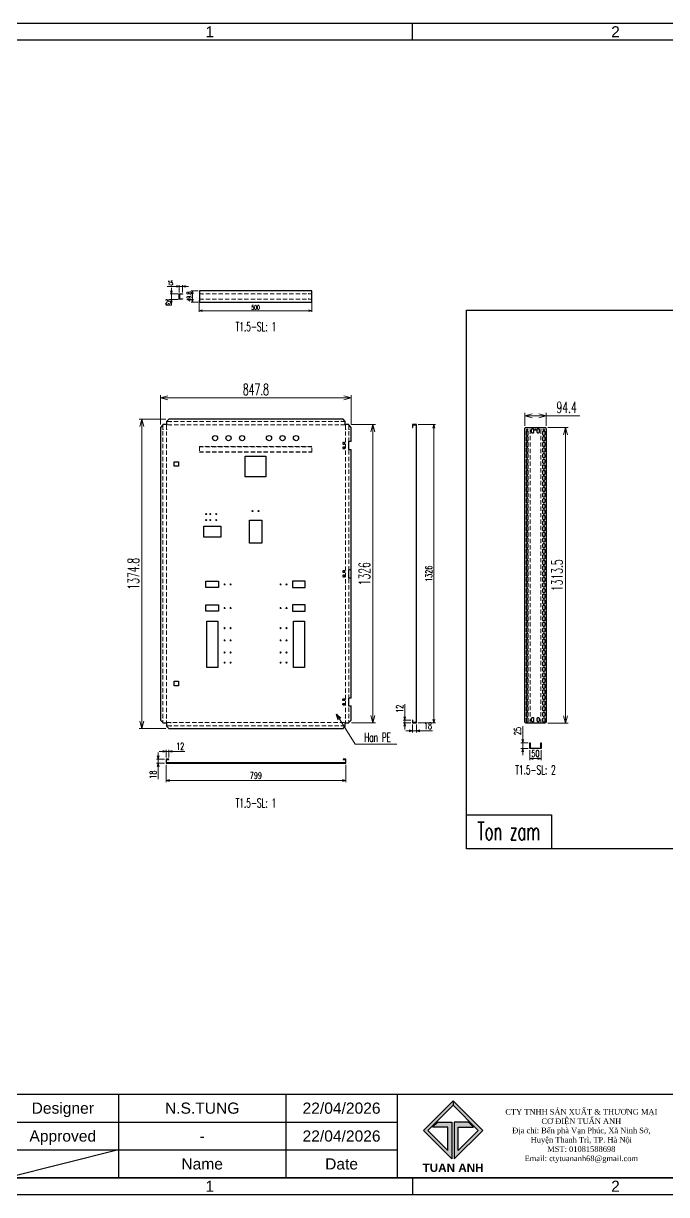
# Model space of a CAD drawing. Header units: millimetres. Extents: x -28296 to 1159, y -35880 to -26991.
# Drawn here: x -6057 to -3197, y -35880 to -30673 of the extents above; entities that cross this region are included whole.
import ezdxf
from ezdxf.enums import TextEntityAlignment as Align

# ---------------------------------------------------------------- set-up
doc = ezdxf.new("R2010")
doc.units = ezdxf.units.MM
doc.header["$LTSCALE"] = 3
doc.linetypes.add('HIDDEN', pattern=[9.525, 6.35, -3.175])
doc.layers.add('@.DM. KÍCH THƯỚC', color=8, linetype='Continuous', lineweight=5, transparency=0.2)
for name, color, linetype in [('@.DM. NÉT CHÍNH', 7, 'Continuous'), ('@.TEXT', 7, 'Continuous'), ('@.VISIBLE', 7, 'Continuous'), ('dim', 7, 'Continuous')]:
    doc.layers.add(name, color=color, linetype=linetype)
doc.layers.add('@.DM. NÉT ĐỨT', color=8, linetype='HIDDEN', lineweight=9)
doc.styles.add('Ann_w01', font='romans.shx', dxfattribs={"width": 0.6, "bigfont": 'chineset.shx'})
doc.styles.add('Arial', font='arial.ttf')
doc.dimstyles.new('Dim 01_SC10', dxfattribs={"dimscale": 10, "dimtxt": 2, "dimasz": 1.3, "dimexe": 0.5, "dimexo": 0.5, "dimgap": 0.5, "dimtad": 1, "dimtoh": 1, "dimdec": 1, "dimzin": 12, "dimdsep": 46, "dimtxsty": 'Ann_w01', "dimblk": 'OPEN30', "dimcen": 1.5, "dimclrd": 6, "dimclre": 6, "dimclrt": 3, "dimadec": 1, "dimazin": 3, "dimtm": 1e-09, "dimtfac": 1, "dimtdec": 1, "dimtmove": 0, "dimatfit": 3, "dimldrblk": 'OPEN30', "dimfxl": 1, "dimtolj": 1, "dimlwd": 20, "dimlwe": 20, "dimarcsym": 0})
doc.dimstyles.new('Dim 01_SC15', dxfattribs={"dimscale": 15, "dimtxt": 2, "dimasz": 1, "dimexe": 0.5, "dimexo": 0.5, "dimgap": 0.5, "dimtad": 1, "dimdec": 1, "dimzin": 12, "dimdsep": 46, "dimtxsty": 'Ann_w01', "dimblk": 'OPEN30', "dimcen": 1.5, "dimclrd": 6, "dimclre": 6, "dimclrt": 3, "dimazin": 3, "dimtm": 1e-09, "dimtfac": 1, "dimtdec": 1, "dimtmove": 0, "dimatfit": 3, "dimldrblk": 'OPEN30', "dimfxl": 1, "dimtolj": 1, "dimlwd": 20, "dimlwe": 20, "dimarcsym": 0})
doc.dimstyles.new('Dim 01_SC20', dxfattribs={"dimscale": 20, "dimtxt": 2, "dimasz": 1.3, "dimexe": 0.5, "dimexo": 0.5, "dimgap": 0.5, "dimtad": 1, "dimdec": 1, "dimzin": 12, "dimdsep": 46, "dimtxsty": 'Ann_w01', "dimblk": 'OPEN30', "dimcen": 1.5, "dimclrd": 6, "dimclre": 6, "dimclrt": 3, "dimadec": 1, "dimazin": 3, "dimtm": 1e-09, "dimtfac": 1, "dimtdec": 1, "dimtix": 1, "dimtmove": 0, "dimatfit": 3, "dimldrblk": 'OPEN30', "dimfxl": 1, "dimtolj": 1, "dimlwd": 20, "dimlwe": 20, "dimarcsym": 0})
doc.dimstyles.new('Dim 01_SC25', dxfattribs={"dimscale": 25, "dimtxt": 2, "dimasz": 1.3, "dimexe": 0.5, "dimexo": 0.5, "dimgap": 0.5, "dimtad": 1, "dimdec": 1, "dimzin": 12, "dimdsep": 46, "dimtxsty": 'Ann_w01', "dimblk": 'OPEN30', "dimcen": 1.5, "dimclrd": 6, "dimclre": 6, "dimclrt": 3, "dimadec": 1, "dimazin": 3, "dimtm": 1e-09, "dimtfac": 1, "dimtdec": 1, "dimtmove": 0, "dimatfit": 3, "dimldrblk": 'OPEN30', "dimfxl": 1, "dimtolj": 1, "dimlwd": 20, "dimlwe": 20, "dimarcsym": 0})

# ---------------------------------------------------------------- blocks, each defined once
blk = doc.blocks.new('_Open30')
at = {"color": 0, "linetype": 'ByBlock', "lineweight": -2}
for p, q in [((-1, 0.27), (0, 0)), ((0, 0), (-1, -0.27)), ((0, 0), (-1, 0))]:
    blk.add_line(p, q, dxfattribs=at)
blk = doc.blocks.new('*D804')
at = {"layer": '@.DM. KÍCH THƯỚC', "color": 6, "lineweight": 20, "transparency": 16777216}
for p, q in [((-5423, -33969.8), (-5423, -34046.8)), ((-4624, -33969.8), (-4624, -34046.8)), ((-5408, -34039.3), (-4639, -34039.3))]:
    blk.add_line(p, q, dxfattribs=at)
at = {"layer": 'Defpoints', "color": 0, "transparency": 16777216}
for p in [(-5423, -33962.3), (-4624, -33962.3), (-4624, -34039.3)]:
    blk.add_point(p, dxfattribs=at)
at = {"layer": '@.DM. KÍCH THƯỚC', "color": 6, "lineweight": 20, "transparency": 16777216, "xscale": 15, "yscale": 15, "zscale": 15, "rotation": 180}
blk.add_blockref('_Open30', (-5423, -34039.3), dxfattribs=at)
at = {"layer": '@.DM. KÍCH THƯỚC', "color": 6, "lineweight": 20, "transparency": 16777216, "xscale": 15, "yscale": 15, "zscale": 15}
blk.add_blockref('_Open30', (-4624, -34039.3), dxfattribs=at)
at = {"layer": '@.DM. KÍCH THƯỚC', "color": 3, "transparency": 16777216, "insert": (-5023.5, -34016.8), "char_height": 30, "attachment_point": 5, "style": 'Ann_w01'}
blk.add_mtext('\\A1;799', dxfattribs=at)
blk = doc.blocks.new('*D805')
at = {"layer": 'Defpoints', "color": 0, "transparency": 16777216}
for p in [(-4610.2, -32457.2), (-4610.2, -33783.2), (-4503.5, -33783.2)]:
    blk.add_point(p, dxfattribs=at)
at = {"layer": 'dim', "color": 6, "lineweight": 20, "transparency": 16777216}
for p, q in [((-4597.7, -32457.2), (-4491, -32457.2)), ((-4503.5, -32489.7), (-4503.5, -33750.7)), ((-4597.7, -33783.2), (-4491, -33783.2))]:
    blk.add_line(p, q, dxfattribs=at)
at = {"layer": 'dim', "color": 6, "lineweight": 20, "transparency": 16777216, "xscale": 32.5, "yscale": 32.5, "zscale": 32.5}
for p, rotation in [((-4503.5, -32457.2), 90), ((-4503.5, -33783.2), 270)]:
    blk.add_blockref('_Open30', p, dxfattribs=dict(at, rotation=rotation))
at = {"layer": 'dim', "color": 3, "transparency": 16777216, "insert": (-4541, -33120.2), "char_height": 50, "attachment_point": 5, "rotation": 90, "style": 'Ann_w01'}
blk.add_mtext('\\A1;1326', dxfattribs=at)
blk = doc.blocks.new('*D806')
at = {"layer": '@.DM. KÍCH THƯỚC', "color": 6, "lineweight": 20, "transparency": 16777216}
for p, q in [((-5430.5, -33944.3), (-5465.7, -33944.3)), ((-5458.2, -33929.3), (-5458.2, -33914.3)), ((-5458.2, -33944.3), (-5458.2, -33962.3)), ((-5430.5, -33962.3), (-5465.7, -33962.3)), ((-5458.2, -33977.3), (-5458.2, -34033.9))]:
    blk.add_line(p, q, dxfattribs=at)
at = {"layer": 'Defpoints', "color": 0, "transparency": 16777216}
for p in [(-5423, -33944.3), (-5458.2, -33962.3), (-5423, -33962.3)]:
    blk.add_point(p, dxfattribs=at)
at = {"layer": '@.DM. KÍCH THƯỚC', "color": 6, "lineweight": 20, "transparency": 16777216, "xscale": 15, "yscale": 15, "zscale": 15}
for p, rotation in [((-5458.2, -33944.3), 270), ((-5458.2, -33962.3), 90)]:
    blk.add_blockref('_Open30', p, dxfattribs=dict(at, rotation=rotation))
at = {"layer": '@.DM. KÍCH THƯỚC', "color": 3, "transparency": 16777216, "insert": (-5480.7, -34013.1), "char_height": 30, "attachment_point": 5, "rotation": 90, "style": 'Ann_w01'}
blk.add_mtext('\\A1;18', dxfattribs=at)
blk = doc.blocks.new('*D807')
at = {"layer": '@.DM. KÍCH THƯỚC', "color": 6, "lineweight": 20, "transparency": 16777216}
for p, q in [((-5438, -33909.9), (-5453, -33909.9)), ((-5423, -33936.8), (-5423, -33902.4)), ((-5423, -33909.9), (-5411, -33909.9)), ((-5411, -33936.8), (-5411, -33902.4)), ((-5396, -33909.9), (-5339.4, -33909.9))]:
    blk.add_line(p, q, dxfattribs=at)
at = {"layer": 'Defpoints', "color": 0, "transparency": 16777216}
for p in [(-5423, -33944.3), (-5411, -33909.9), (-5411, -33944.3)]:
    blk.add_point(p, dxfattribs=at)
at = {"layer": '@.DM. KÍCH THƯỚC', "color": 6, "lineweight": 20, "transparency": 16777216, "xscale": 15, "yscale": 15, "zscale": 15}
blk.add_blockref('_Open30', (-5423, -33909.9), dxfattribs=at)
at = {"layer": '@.DM. KÍCH THƯỚC', "color": 6, "lineweight": 20, "transparency": 16777216, "xscale": 15, "yscale": 15, "zscale": 15, "rotation": 180}
blk.add_blockref('_Open30', (-5411, -33909.9), dxfattribs=at)
at = {"layer": '@.DM. KÍCH THƯỚC', "color": 3, "transparency": 16777216, "insert": (-5360.2, -33887.4), "char_height": 30, "attachment_point": 5, "style": 'Ann_w01'}
blk.add_mtext('\\A1;12', dxfattribs=at)
blk = doc.blocks.new('*D808')
at = {"layer": '@.DM. KÍCH THƯỚC', "color": 6, "lineweight": 20, "transparency": 16777216}
for p, q in [((-4301.8, -32457.2), (-4224.8, -32457.2)), ((-4232.3, -33768.2), (-4232.3, -32472.2)), ((-4301.8, -33783.2), (-4224.8, -33783.2))]:
    blk.add_line(p, q, dxfattribs=at)
at = {"layer": 'Defpoints', "color": 0, "transparency": 16777216}
for p in [(-4309.3, -32457.2), (-4232.3, -32457.2), (-4309.3, -33783.2)]:
    blk.add_point(p, dxfattribs=at)
at = {"layer": '@.DM. KÍCH THƯỚC', "color": 6, "lineweight": 20, "transparency": 16777216, "xscale": 15, "yscale": 15, "zscale": 15}
for p, rotation in [((-4232.3, -32457.2), 90), ((-4232.3, -33783.2), 270)]:
    blk.add_blockref('_Open30', p, dxfattribs=dict(at, rotation=rotation))
at = {"layer": '@.DM. KÍCH THƯỚC', "color": 3, "transparency": 16777216, "insert": (-4254.8, -33120.2), "char_height": 30, "attachment_point": 5, "rotation": 90, "style": 'Ann_w01'}
blk.add_mtext('\\A1;1326', dxfattribs=at)
blk = doc.blocks.new('*D809')
at = {"layer": '@.DM. KÍCH THƯỚC', "color": 6, "lineweight": 20, "transparency": 16777216}
for p, q in [((-4327.3, -33790.7), (-4327.3, -33825.9)), ((-4309.3, -33790.7), (-4309.3, -33825.9)), ((-4342.3, -33818.4), (-4357.3, -33818.4)), ((-4327.3, -33818.4), (-4309.3, -33818.4)), ((-4294.3, -33818.4), (-4237.8, -33818.4))]:
    blk.add_line(p, q, dxfattribs=at)
at = {"layer": 'Defpoints', "color": 0, "transparency": 16777216}
for p in [(-4327.3, -33783.2), (-4309.3, -33783.2), (-4309.3, -33818.4)]:
    blk.add_point(p, dxfattribs=at)
at = {"layer": '@.DM. KÍCH THƯỚC', "color": 6, "lineweight": 20, "transparency": 16777216, "xscale": 15, "yscale": 15, "zscale": 15}
blk.add_blockref('_Open30', (-4327.3, -33818.4), dxfattribs=at)
at = {"layer": '@.DM. KÍCH THƯỚC', "color": 6, "lineweight": 20, "transparency": 16777216, "xscale": 15, "yscale": 15, "zscale": 15, "rotation": 180}
blk.add_blockref('_Open30', (-4309.3, -33818.4), dxfattribs=at)
at = {"layer": '@.DM. KÍCH THƯỚC', "color": 3, "transparency": 16777216, "insert": (-4258.5, -33795.9), "char_height": 30, "attachment_point": 5, "style": 'Ann_w01'}
blk.add_mtext('\\A1;18', dxfattribs=at)
blk = doc.blocks.new('*D810')
at = {"layer": '@.DM. KÍCH THƯỚC', "color": 6, "lineweight": 20, "transparency": 16777216}
for p, q in [((-4361.7, -33756.2), (-4361.7, -33699.6)), ((-4334.8, -33771.2), (-4369.2, -33771.2)), ((-4334.8, -33783.2), (-4369.2, -33783.2)), ((-4361.7, -33783.2), (-4361.7, -33771.2)), ((-4361.7, -33798.2), (-4361.7, -33813.2))]:
    blk.add_line(p, q, dxfattribs=at)
at = {"layer": 'Defpoints', "color": 0, "transparency": 16777216}
for p in [(-4361.7, -33771.2), (-4327.3, -33771.2), (-4327.3, -33783.2)]:
    blk.add_point(p, dxfattribs=at)
at = {"layer": '@.DM. KÍCH THƯỚC', "color": 6, "lineweight": 20, "transparency": 16777216, "xscale": 15, "yscale": 15, "zscale": 15}
for p, rotation in [((-4361.7, -33771.2), 270), ((-4361.7, -33783.2), 90)]:
    blk.add_blockref('_Open30', p, dxfattribs=dict(at, rotation=rotation))
at = {"layer": '@.DM. KÍCH THƯỚC', "color": 3, "transparency": 16777216, "insert": (-4384.2, -33720.4), "char_height": 30, "attachment_point": 5, "rotation": 90, "style": 'Ann_w01'}
blk.add_mtext('\\A1;12', dxfattribs=at)
blk = doc.blocks.new('*D811')
at = {"layer": '@.VISIBLE', "color": 6, "lineweight": 20, "transparency": 16777216}
for p, q in [((-5447.4, -32456.7), (-5447.4, -32325.8)), ((-4599.6, -32456.7), (-4599.6, -32325.8)), ((-4632.1, -32338.3), (-5414.9, -32338.3))]:
    blk.add_line(p, q, dxfattribs=at)
at = {"layer": 'Defpoints', "color": 0, "transparency": 16777216}
for p in [(-5447.4, -32338.3), (-5447.4, -32469.2), (-4599.6, -32469.2)]:
    blk.add_point(p, dxfattribs=at)
at = {"layer": '@.VISIBLE', "color": 6, "lineweight": 20, "transparency": 16777216, "xscale": 32.5, "yscale": 32.5, "zscale": 32.5, "rotation": 180}
blk.add_blockref('_Open30', (-5447.4, -32338.3), dxfattribs=at)
at = {"layer": '@.VISIBLE', "color": 6, "lineweight": 20, "transparency": 16777216, "xscale": 32.5, "yscale": 32.5, "zscale": 32.5}
blk.add_blockref('_Open30', (-4599.6, -32338.3), dxfattribs=at)
at = {"layer": '@.VISIBLE', "color": 3, "transparency": 16777216, "insert": (-5023.5, -32300.8), "char_height": 50, "attachment_point": 5, "style": 'Ann_w01'}
blk.add_mtext('\\A1;847.8', dxfattribs=at)
blk = doc.blocks.new('*D812')
at = {"layer": '@.VISIBLE', "color": 6, "lineweight": 20, "transparency": 16777216}
for p, q in [((-5423.5, -32432.8), (-5543.1, -32432.8)), ((-5530.6, -32465.3), (-5530.6, -33775.1)), ((-5423.5, -33807.6), (-5543.1, -33807.6))]:
    blk.add_line(p, q, dxfattribs=at)
at = {"layer": 'Defpoints', "color": 0, "transparency": 16777216}
for p in [(-5411, -32432.8), (-5530.6, -33807.6), (-5411, -33807.6)]:
    blk.add_point(p, dxfattribs=at)
at = {"layer": '@.VISIBLE', "color": 6, "lineweight": 20, "transparency": 16777216, "xscale": 32.5, "yscale": 32.5, "zscale": 32.5}
for p, rotation in [((-5530.6, -32432.8), 90), ((-5530.6, -33807.6), 270)]:
    blk.add_blockref('_Open30', p, dxfattribs=dict(at, rotation=rotation))
at = {"layer": '@.VISIBLE', "color": 3, "transparency": 16777216, "insert": (-5568.1, -33120.2), "char_height": 50, "attachment_point": 5, "rotation": 90, "style": 'Ann_w01'}
blk.add_mtext('\\A1;1374.8', dxfattribs=at)
blk = doc.blocks.new('Dau chan')
at = {"layer": '@.VISIBLE', "color": 1}
blk.add_line((-1, 0), (1, 0), dxfattribs=at)
blk = doc.blocks.new('*D997')
at = {"layer": '@.DM. KÍCH THƯỚC', "color": 6, "lineweight": 20, "transparency": 16777216}
for p, q in [((-3805.3, -33904.1), (-3805.3, -33949.4)), ((-3790.3, -33941.9), (-3770.3, -33941.9)), ((-3755.3, -33904.1), (-3755.3, -33949.4))]:
    blk.add_line(p, q, dxfattribs=at)
at = {"layer": 'Defpoints', "color": 0, "transparency": 16777216}
for p in [(-3805.3, -33896.6), (-3755.3, -33896.6), (-3755.3, -33941.9)]:
    blk.add_point(p, dxfattribs=at)
at = {"layer": '@.DM. KÍCH THƯỚC', "color": 6, "lineweight": 20, "transparency": 16777216, "xscale": 15, "yscale": 15, "zscale": 15, "rotation": 180}
blk.add_blockref('_Open30', (-3805.3, -33941.9), dxfattribs=at)
at = {"layer": '@.DM. KÍCH THƯỚC', "color": 6, "lineweight": 20, "transparency": 16777216, "xscale": 15, "yscale": 15, "zscale": 15}
blk.add_blockref('_Open30', (-3755.3, -33941.9), dxfattribs=at)
at = {"layer": '@.DM. KÍCH THƯỚC', "color": 3, "transparency": 16777216, "insert": (-3780.3, -33919.4), "char_height": 30, "attachment_point": 5, "style": 'Ann_w01'}
blk.add_mtext('\\A1;50', dxfattribs=at)
blk = doc.blocks.new('*D998')
at = {"layer": '@.DM. NÉT CHÍNH', "color": 6, "lineweight": 20, "transparency": 16777216}
for p, q in [((-3725.6, -32470.2), (-3634.4, -32470.2)), ((-3646.9, -33751.2), (-3646.9, -32502.7)), ((-3725.6, -33783.7), (-3634.4, -33783.7))]:
    blk.add_line(p, q, dxfattribs=at)
at = {"layer": 'Defpoints', "color": 0, "transparency": 16777216}
for p in [(-3738.1, -32470.2), (-3646.9, -32470.2), (-3738.1, -33783.7)]:
    blk.add_point(p, dxfattribs=at)
at = {"layer": '@.DM. NÉT CHÍNH', "color": 6, "lineweight": 20, "transparency": 16777216, "xscale": 32.5, "yscale": 32.5, "zscale": 32.5}
for p, rotation in [((-3646.9, -32470.2), 90), ((-3646.9, -33783.7), 270)]:
    blk.add_blockref('_Open30', p, dxfattribs=dict(at, rotation=rotation))
at = {"layer": '@.DM. NÉT CHÍNH', "color": 3, "transparency": 16777216, "insert": (-3684.4, -33127), "char_height": 50, "attachment_point": 5, "rotation": 90, "style": 'Ann_w01'}
blk.add_mtext('\\A1;1313.5', dxfattribs=at)
blk = doc.blocks.new('*D999')
at = {"layer": '@.DM. KÍCH THƯỚC', "color": 6, "lineweight": 20, "transparency": 16777216}
for p, q in [((-3837.1, -33856.6), (-3837.1, -33797.5)), ((-3812.8, -33871.6), (-3844.6, -33871.6)), ((-3837.1, -33896.6), (-3837.1, -33871.6)), ((-3812.8, -33896.6), (-3844.6, -33896.6)), ((-3837.1, -33911.6), (-3837.1, -33926.6))]:
    blk.add_line(p, q, dxfattribs=at)
at = {"layer": 'Defpoints', "color": 0, "transparency": 16777216}
for p in [(-3837.1, -33871.6), (-3805.3, -33871.6), (-3805.3, -33896.6)]:
    blk.add_point(p, dxfattribs=at)
at = {"layer": '@.DM. KÍCH THƯỚC', "color": 6, "lineweight": 20, "transparency": 16777216, "xscale": 15, "yscale": 15, "zscale": 15}
for p, rotation in [((-3837.1, -33871.6), 270), ((-3837.1, -33896.6), 90)]:
    blk.add_blockref('_Open30', p, dxfattribs=dict(at, rotation=rotation))
at = {"layer": '@.DM. KÍCH THƯỚC', "color": 3, "transparency": 16777216, "insert": (-3859.6, -33819.5), "char_height": 30, "attachment_point": 5, "rotation": 90, "style": 'Ann_w01'}
blk.add_mtext('\\A1;25', dxfattribs=at)
blk = doc.blocks.new('*D1000')
at = {"layer": '@.VISIBLE', "color": 6, "lineweight": 20, "transparency": 16777216}
for p, q in [((-3827.5, -32462.7), (-3827.5, -32405.4)), ((-3795, -32417.9), (-3765.6, -32417.9)), ((-3733.1, -32462.7), (-3733.1, -32405.4)), ((-3733.1, -32417.9), (-3582.7, -32417.9))]:
    blk.add_line(p, q, dxfattribs=at)
at = {"layer": 'Defpoints', "color": 0, "transparency": 16777216}
for p in [(-3733.1, -32417.9), (-3827.5, -32475.2), (-3733.1, -32475.2)]:
    blk.add_point(p, dxfattribs=at)
at = {"layer": '@.VISIBLE', "color": 6, "lineweight": 20, "transparency": 16777216, "xscale": 32.5, "yscale": 32.5, "zscale": 32.5, "rotation": 180}
blk.add_blockref('_Open30', (-3827.5, -32417.9), dxfattribs=at)
at = {"layer": '@.VISIBLE', "color": 6, "lineweight": 20, "transparency": 16777216, "xscale": 32.5, "yscale": 32.5, "zscale": 32.5}
blk.add_blockref('_Open30', (-3733.1, -32417.9), dxfattribs=at)
at = {"layer": '@.VISIBLE', "color": 3, "transparency": 16777216, "insert": (-3641.7, -32380.4), "char_height": 50, "attachment_point": 5, "style": 'Ann_w01'}
blk.add_mtext('\\A1;94.4', dxfattribs=at)
blk = doc.blocks.new('Oval-L')
at = {"layer": '@.VISIBLE', "color": 6}
blk.add_lwpolyline([(-5.5, -4.5), (5.5, -4.5, 0.414214), (10, 0), (10, 0, 0.414214), (5.5, 4.5), (-5.5, 4.5, 0.414214), (-10, 0), (-10, 0, 0.414214)], format="xyb", close=True, dxfattribs=at)
blk = doc.blocks.new('*D1012')
at = {"layer": 'Defpoints', "color": 0, "transparency": 16777216}
for p in [(-5275, -31900.1), (-4775, -31900.1), (-4775, -31951)]:
    blk.add_point(p, dxfattribs=at)
at = {"layer": 'dim', "color": 6, "lineweight": 20, "transparency": 16777216}
for p, q in [((-5275, -31905.1), (-5275, -31956)), ((-4775, -31905.1), (-4775, -31956)), ((-5262, -31951), (-4788, -31951))]:
    blk.add_line(p, q, dxfattribs=at)
at = {"layer": 'dim', "color": 6, "lineweight": 20, "transparency": 16777216, "xscale": 13, "yscale": 13, "zscale": 13, "rotation": 180}
blk.add_blockref('_Open30', (-5275, -31951), dxfattribs=at)
at = {"layer": 'dim', "color": 6, "lineweight": 20, "transparency": 16777216, "xscale": 13, "yscale": 13, "zscale": 13}
blk.add_blockref('_Open30', (-4775, -31951), dxfattribs=at)
at = {"layer": 'dim', "color": 3, "transparency": 16777216, "insert": (-5025, -31936), "char_height": 20, "attachment_point": 5, "style": 'Ann_w01'}
blk.add_mtext('\\A1;500', dxfattribs=at)
blk = doc.blocks.new('*D1013')
at = {"layer": 'Defpoints', "color": 0, "transparency": 16777216}
for p in [(-5305.9, -31862.7), (-5275, -31862.7), (-5275, -31912.5)]:
    blk.add_point(p, dxfattribs=at)
at = {"layer": 'dim', "color": 6, "lineweight": 20, "transparency": 16777216}
for p, q in [((-5280, -31862.7), (-5310.9, -31862.7)), ((-5280, -31912.5), (-5310.9, -31912.5)), ((-5305.9, -31899.5), (-5305.9, -31875.7))]:
    blk.add_line(p, q, dxfattribs=at)
at = {"layer": 'dim', "color": 6, "lineweight": 20, "transparency": 16777216, "xscale": 13, "yscale": 13, "zscale": 13}
for p, rotation in [((-5305.9, -31862.7), 90), ((-5305.9, -31912.5), 270)]:
    blk.add_blockref('_Open30', p, dxfattribs=dict(at, rotation=rotation))
at = {"layer": 'dim', "color": 3, "transparency": 16777216, "insert": (-5320.9, -31887.6), "char_height": 20, "attachment_point": 5, "rotation": 90, "style": 'Ann_w01'}
blk.add_mtext('\\A1;49.8', dxfattribs=at)
blk = doc.blocks.new('*D1014')
at = {"layer": 'Defpoints', "color": 0, "transparency": 16777216}
for p in [(-5399.4, -31900.1), (-5364.2, -31875.1), (-5364.2, -31900.1)]:
    blk.add_point(p, dxfattribs=at)
at = {"layer": 'dim', "color": 6, "lineweight": 20, "transparency": 16777216}
for p, q in [((-5399.4, -31862.1), (-5399.4, -31849.1)), ((-5369.2, -31875.1), (-5404.4, -31875.1)), ((-5369.2, -31900.1), (-5404.4, -31900.1)), ((-5399.4, -31875.1), (-5399.4, -31900.1)), ((-5399.4, -31913.1), (-5399.4, -31926.1)), ((-5399.4, -31926.1), (-5423.8, -31926.1))]:
    blk.add_line(p, q, dxfattribs=at)
at = {"layer": 'dim', "color": 6, "lineweight": 20, "transparency": 16777216, "xscale": 13, "yscale": 13, "zscale": 13}
for p, rotation in [((-5399.4, -31875.1), 270), ((-5399.4, -31900.1), 90)]:
    blk.add_blockref('_Open30', p, dxfattribs=dict(at, rotation=rotation))
at = {"layer": 'dim', "color": 3, "transparency": 16777216, "insert": (-5414.1, -31911.1), "char_height": 20, "attachment_point": 5, "style": 'Ann_w01'}
blk.add_mtext('\\A1;25', dxfattribs=at)
blk = doc.blocks.new('*D1015')
at = {"layer": 'Defpoints', "color": 0, "transparency": 16777216}
for p in [(-5364.2, -31842.7), (-5364.2, -31875.1), (-5349.2, -31875.1)]:
    blk.add_point(p, dxfattribs=at)
at = {"layer": 'dim', "color": 6, "lineweight": 20, "transparency": 16777216}
for p, q in [((-5377.2, -31842.7), (-5417.9, -31842.7)), ((-5364.2, -31870.1), (-5364.2, -31837.7)), ((-5349.2, -31842.7), (-5364.2, -31842.7)), ((-5349.2, -31870.1), (-5349.2, -31837.7)), ((-5336.2, -31842.7), (-5323.2, -31842.7))]:
    blk.add_line(p, q, dxfattribs=at)
at = {"layer": 'dim', "color": 6, "lineweight": 20, "transparency": 16777216, "xscale": 13, "yscale": 13, "zscale": 13}
blk.add_blockref('_Open30', (-5364.2, -31842.7), dxfattribs=at)
at = {"layer": 'dim', "color": 6, "lineweight": 20, "transparency": 16777216, "xscale": 13, "yscale": 13, "zscale": 13, "rotation": 180}
blk.add_blockref('_Open30', (-5349.2, -31842.7), dxfattribs=at)
at = {"layer": 'dim', "color": 3, "transparency": 16777216, "insert": (-5404.1, -31827.7), "char_height": 20, "attachment_point": 5, "style": 'Ann_w01'}
blk.add_mtext('\\A1;15', dxfattribs=at)
blk = doc.blocks.new('A$C4dbb82d6')
at = {"layer": '@.VISIBLE'}
h = blk.add_hatch(color=30, dxfattribs=at)
h.dxf.hatch_style = 1
h.paths.add_polyline_path([(0.21, 4.97), (3.62, 1.56), (3.62, 5.97), (1.92, 5.97), (1.3, 5.35), (3.12, 5.35), (3.12, 2.59), (0.74, 4.97), (3.75, 7.98), (3.75, 8.51)])
h = blk.add_hatch(color=150, dxfattribs=at)
h.dxf.hatch_style = 1
h.paths.add_polyline_path([(6.76, 4.97), (4.37, 2.59), (4.37, 5.35), (6.2, 5.35), (5.58, 5.97), (3.88, 5.97), (3.88, 1.56), (7.29, 4.97), (3.75, 8.51), (3.75, 7.98)])
at = {"layer": '@.VISIBLE', "color": 30}
blk.add_lwpolyline([(3.62, 5.97), (3.62, 1.56), (0.21, 4.97), (3.75, 8.51), (3.75, 7.98), (0.74, 4.97), (3.12, 2.59), (3.12, 5.35), (1.3, 5.35), (1.92, 5.97)], close=True, dxfattribs=at)
at = {"layer": '@.VISIBLE', "color": 150}
blk.add_lwpolyline([(3.88, 5.97), (3.88, 1.56), (7.29, 4.97), (3.75, 8.51), (3.75, 7.98), (6.76, 4.97), (4.37, 2.59), (4.37, 5.35), (6.2, 5.35), (5.58, 5.97)], close=True, dxfattribs=at)
at = {"layer": '@.VISIBLE', "color": 30, "insert": (3.75, 0.51), "char_height": 1, "attachment_point": 5, "style": 'Ann_w01'}
blk.add_mtext_dynamic_manual_height_columns('{\\fArial|b1|i0|c0|p34;\\W1;TUAN ANH}', width=7.5, gutter_width=49.6, heights=[0], dxfattribs=at)
blk = doc.blocks.new('KHUNG BAN VE (Made by Tung)')
at = {"layer": '@.VISIBLE', "color": 8}
for p, q in [((75.75, 207), (75.75, 210)), ((23, 18), (23, 3)), ((53, 18), (53, 3)), ((73, 18), (73, 3)), ((3, 13), (73, 13)), ((3, 8), (73, 8)), ((23, 8), (3, 3)), ((75.75, 3), (75.75, 0))]:
    blk.add_line(p, q, dxfattribs=at)
for points in [[(0, 0), (297, 0), (297, 210), (0, 210)], [(3, 3), (294, 3), (294, 207), (3, 207)], [(3, 18), (294, 18), (294, 3), (3, 3)]]:
    blk.add_lwpolyline(points, close=True, dxfattribs=at)
at = {"xscale": 1.5, "yscale": 1.5, "zscale": 1.5}
blk.add_blockref('A$C4dbb82d6', (77.375, 4.041), dxfattribs=at)
at = {"layer": '@.TEXT', "color": 1, "style": 'Arial'}
for s, p in [('1', (39.375, 208.5)), ('2', (112.125, 208.5)), ('22/04/2026', (63, 15.5)), ('22/04/2026', (63, 10.5)), ('1', (39.375, 1.5)), ('2', (112.125, 1.5))]:
    blk.add_text(s, height=2, dxfattribs=at).set_placement(p, align=Align.MIDDLE_CENTER)
at = {"layer": '@.TEXT', "color": 2, "style": 'Arial'}
for s, p in [('Designer', (13, 15.5)), ('Approved', (13, 10.5)), ('Name', (38, 5.5)), ('Date', (63, 5.5))]:
    blk.add_text(s, height=2, dxfattribs=at).set_placement(p, align=Align.MIDDLE_CENTER)
at = {"layer": '@.TEXT', "color": 1, "style": 'Arial'}
for tag, height, p in [('DESIGNER_NAME', 2, (38, 15.5)), ('PROJECT_CODE', 2, (258.5, 15.5)), ('SCALE', 2, (289, 15.5)), ('APPROVED_NAME', 2, (38, 10.5)), ('CUSTOMER_NAME', 2, (258.5, 10.5)), ('PAGE', 2, (289, 10.5)), ('DRAWING_NAME', 4, (173, 8)), ('TOTAL', 2, (289, 5.5))]:
    blk.add_attdef(tag, text='', height=height, dxfattribs=at).set_placement(p, align=Align.MIDDLE_CENTER)
at = {"layer": '@.VISIBLE', "color": 30, "insert": (106, 10.5), "char_height": 1, "attachment_point": 5, "style": 'Ann_w01'}
blk.add_mtext_dynamic_manual_height_columns('{\\fTimes New Roman|b0|i0|c0|p18;\\W1;CTY TNHH SẢN XUẤT & THƯƠNG MẠI CƠ ĐIỆN TUẤN ANH\\PĐịa chỉ: Bến phà Vạn Phúc, Xã Ninh Sở, Huyện Thanh Trì, TP. Hà Nội\\PMST: 01081588698\\PEmail: ctytuananh68@gmail.com}', width=28.70976, gutter_width=99.197, heights=[0], dxfattribs=at)
blk = doc.blocks.new('*U164')
at = {"layer": '@.DM. NÉT ĐỨT', "linetype": 'HIDDEN'}
for p, q in [((0, 26), (500, 26)), ((0, 4), (500, 4))]:
    blk.add_line(p, q, dxfattribs=at)
at = {"layer": '@.DM. NÉT ĐỨT'}
blk.add_lwpolyline([(0, 2.5), (500, 2.5), (500, 27.5), (0, 27.5)], close=True, dxfattribs=at)

msp = doc.modelspace()

# ---------------------------------------------------------------- linework, layer by layer
at = {"color": 1}
for p, q in [((-5260.56, -31876.38), (-5258.56, -31876.38)), ((-5260.56, -31898.78), (-5258.56, -31898.78)), ((-4789.4, -31876.38), (-4791.4, -31876.38)), ((-4789.4, -31898.78), (-4791.4, -31898.78))]:
    msp.add_line(p, q, dxfattribs=at)
for points in [[(-5274.98, -31912.48), (-4774.98, -31912.48), (-4774.98, -31862.68), (-5274.98, -31862.68)], [(-5349.2, -31900.08), (-5364.2, -31900.08), (-5364.2, -31875.08), (-5349.2, -31875.08), (-5349.2, -31876.58), (-5362.7, -31876.58), (-5362.7, -31898.58), (-5349.2, -31898.58)], [(-5070.98, -32597.89), (-4978.98, -32597.89), (-4978.98, -32689.89), (-5070.98, -32689.89)]]:
    msp.add_lwpolyline(points, close=True)
at = {"linetype": 'ByBlock', "lineweight": 9}
for centre in [(-5244.62, -32854.88), (-5226.62, -32854.88), (-5199.62, -32854.88), (-5038.42, -32841.68), (-5011.82, -32841.68), (-5244.62, -32881.48), (-5226.62, -32881.48), (-5199.62, -32881.48), (-5162.77, -33167.56), (-5136.17, -33167.56), (-4913.8, -33167.56), (-4887.2, -33167.56), (-5162.77, -33272.56), (-5136.17, -33272.56), (-4913.8, -33272.56), (-4887.2, -33272.56), (-5162.77, -33362.16), (-5136.17, -33362.16), (-4913.8, -33362.16), (-4887.2, -33362.16), (-5162.77, -33416.26), (-5136.17, -33416.26), (-4913.8, -33416.26), (-4887.2, -33416.26), (-5162.77, -33470.36), (-5136.17, -33470.36), (-4913.8, -33470.36), (-4887.2, -33470.36), (-5162.77, -33515.41), (-5136.17, -33515.41), (-4913.8, -33515.41), (-4887.2, -33515.41)]:
    msp.add_circle(centre, 2.4, dxfattribs=at)
at = {"layer": '@.DM. NÉT CHÍNH'}
for p, q in [((-5421.08, -32457.19), (-5421.08, -32458.59)), ((-4625.88, -32457.19), (-4625.88, -32458.59)), ((-5421.08, -33783.19), (-5421.08, -33781.79)), ((-4625.88, -33783.19), (-4625.88, -33781.79))]:
    msp.add_line(p, q, dxfattribs=at)
for points in [[(-4599.58, -32469.19), (-4610.08, -32458.69), (-4610.08, -32457.19), (-4625.88, -32457.19), (-4625.88, -32442.89), (-4635.98, -32432.79), (-5410.98, -32432.79), (-5421.08, -32442.89), (-5421.08, -32457.19), (-5436.88, -32457.19), (-5436.88, -32458.69), (-5447.38, -32469.19), (-5447.38, -33771.19), (-5436.88, -33781.69), (-5436.88, -33783.19), (-5421.08, -33783.19), (-5421.08, -33797.49), (-5410.98, -33807.59), (-4635.98, -33807.59), (-4625.88, -33797.49), (-4625.88, -33783.19), (-4610.08, -33783.19), (-4610.08, -33781.69), (-4599.58, -33771.19), (-4599.58, -33707.7)], [(-4599.58, -32532.71), (-4599.58, -32469.19)], [(-4599.58, -32532.71), (-4612.18, -32532.71), (-4612.18, -32567.71), (-4599.58, -32567.71)], [(-4599.58, -33672.7), (-4599.58, -32567.71)], [(-4599.58, -33102.7), (-4612.18, -33102.7), (-4612.18, -33137.7), (-4599.58, -33137.7)], [(-4599.58, -33672.7), (-4612.18, -33672.7), (-4612.18, -33707.7), (-4599.58, -33707.7)]]:
    msp.add_lwpolyline(points, dxfattribs=at)
for points in [[(-4325.82, -33781.69), (-4325.82, -33771.19), (-4327.32, -33771.19), (-4327.32, -33783.19), (-4309.32, -33783.19), (-4309.32, -32457.19), (-4327.32, -32457.19), (-4327.32, -32469.19), (-4325.82, -32469.19), (-4325.82, -32458.69), (-4310.82, -32458.69), (-4310.82, -33781.69)], [(-5386.99, -32622.2), (-5366.99, -32622.2), (-5366.99, -32642.2), (-5386.99, -32642.2)], [(-5386.99, -33598.2), (-5366.99, -33598.2), (-5366.99, -33618.2), (-5386.99, -33618.2)], [(-3755.29, -33871.61), (-3755.29, -33896.61), (-3805.29, -33896.61), (-3805.29, -33871.61), (-3803.79, -33871.61), (-3803.79, -33895.11), (-3756.79, -33895.11), (-3756.79, -33871.61)], [(-5421.48, -33945.79), (-5410.98, -33945.79), (-5410.98, -33944.29), (-5422.98, -33944.29), (-5422.98, -33962.29), (-4623.98, -33962.29), (-4623.98, -33944.29), (-4635.98, -33944.29), (-4635.98, -33945.79), (-4625.48, -33945.79), (-4625.48, -33960.79), (-5421.48, -33960.79)]]:
    msp.add_lwpolyline(points, close=True, dxfattribs=at)
for points in [[(-3822.49, -32470.24), (-3738.09, -32470.24, -0.4142136), (-3733.09, -32475.24), (-3733.09, -33778.69, -0.4142136), (-3738.09, -33783.69), (-3822.49, -33783.69, -0.4142136), (-3827.49, -33778.69), (-3827.49, -32475.24, -0.4142136)], [(-4633.99, -32543.71), (-4630.99, -32543.71, 0.4142136), (-4627.49, -32540.21), (-4627.49, -32540.21, 0.4142136), (-4630.99, -32536.71), (-4633.99, -32536.71, 0.4142136), (-4637.49, -32540.21), (-4637.49, -32540.21, 0.4142136)], [(-4633.99, -32563.71), (-4630.99, -32563.71, 0.4142136), (-4627.49, -32560.21), (-4627.49, -32560.21, 0.4142136), (-4630.99, -32556.71), (-4633.99, -32556.71, 0.4142136), (-4637.49, -32560.21), (-4637.49, -32560.21, 0.4142136)], [(-4633.99, -33113.7), (-4630.99, -33113.7, 0.4142136), (-4627.49, -33110.2), (-4627.49, -33110.2, 0.4142136), (-4630.99, -33106.7), (-4633.99, -33106.7, 0.4142136), (-4637.49, -33110.2), (-4637.49, -33110.2, 0.4142136)], [(-4633.99, -33133.7), (-4630.99, -33133.7, 0.4142136), (-4627.49, -33130.2), (-4627.49, -33130.2, 0.4142136), (-4630.99, -33126.7), (-4633.99, -33126.7, 0.4142136), (-4637.49, -33130.2), (-4637.49, -33130.2, 0.4142136)], [(-4633.99, -33676.7), (-4630.99, -33676.7, -0.4142136), (-4627.49, -33680.2), (-4627.49, -33680.2, -0.4142136), (-4630.99, -33683.7), (-4633.99, -33683.7, -0.4142136), (-4637.49, -33680.2), (-4637.49, -33680.2, -0.4142136)], [(-4633.99, -33696.7), (-4630.99, -33696.7, -0.4142136), (-4627.49, -33700.2), (-4627.49, -33700.2, -0.4142136), (-4630.99, -33703.7), (-4633.99, -33703.7, -0.4142136), (-4637.49, -33700.2), (-4637.49, -33700.2, -0.4142136)]]:
    msp.add_lwpolyline(points, format="xyb", close=True, dxfattribs=at)
for centre in [(-3817.49, -32479.74), (-3780.29, -32479.74), (-3743.09, -32479.74)]:
    msp.add_circle(centre, 2.5, dxfattribs=at)
at = {"layer": '@.DM. NÉT ĐỨT', "linetype": 'HIDDEN'}
for p, q in [((-5274.98, -31876.38), (-4774.98, -31876.38)), ((-5274.98, -31898.78), (-4774.98, -31898.78))]:
    msp.add_line(p, q, dxfattribs=at)
at = {"layer": '@.DM. NÉT ĐỨT'}
for p, q in [((-5436.78, -32457.19), (-5436.78, -33783.19)), ((-5421.58, -32458.59), (-5421.58, -33781.79)), ((-4625.38, -32458.59), (-4625.38, -33781.79)), ((-4610.18, -32457.19), (-4610.18, -33783.19)), ((-3803.89, -33783.69), (-3803.89, -32470.24)), ((-3756.69, -33783.69), (-3756.69, -32470.24))]:
    msp.add_line(p, q, dxfattribs=at)
for points in [[(-4625.38, -32458.59), (-5421.58, -32458.59)], [(-4625.88, -32443.39), (-5421.08, -32443.39)], [(-5421.58, -33781.79), (-4625.38, -33781.79)], [(-4625.88, -33796.99), (-5421.08, -33796.99)]]:
    msp.add_lwpolyline(points, dxfattribs=at)
at = {"layer": '@.VISIBLE'}
for points in [[(-4087.48, -31947.79), (-245.17, -31947.79), (-245.17, -34343.52), (-4087.48, -34343.52)], [(-5052.48, -32881.69), (-4997.48, -32881.69), (-4997.48, -32983.69), (-5052.48, -32983.69)], [(-5255.48, -32908.19), (-5179.48, -32908.19), (-5179.48, -32957.19), (-5255.48, -32957.19)], [(-5189.48, -33153.69), (-5189.48, -33181.69), (-5245.48, -33181.69), (-5245.48, -33153.69)], [(-4860.48, -33153.69), (-4860.48, -33181.69), (-4804.48, -33181.69), (-4804.48, -33153.69)], [(-5189.48, -33258.69), (-5189.48, -33286.69), (-5245.48, -33286.69), (-5245.48, -33258.69)], [(-4860.48, -33258.69), (-4860.48, -33286.69), (-4804.48, -33286.69), (-4804.48, -33258.69)], [(-5241.98, -33331.19), (-5192.98, -33331.19), (-5192.98, -33537.49), (-5241.98, -33537.49)], [(-4856.98, -33331.19), (-4807.98, -33331.19), (-4807.98, -33537.49), (-4856.98, -33537.49)], [(-4087.48, -34192.08), (-3708.69, -34192.08), (-3708.69, -34343.52), (-4087.48, -34343.52)]]:
    msp.add_lwpolyline(points, close=True, dxfattribs=at)
for centre in [(-5204.98, -32517.19), (-5144.98, -32517.19), (-5084.98, -32517.19), (-4964.98, -32517.19), (-4904.98, -32517.19), (-4844.98, -32517.19)]:
    msp.add_circle(centre, 11.5, dxfattribs=at)

# ---------------------------------------------------------------- block references
msp.add_blockref('*U164', (-5274.98, -32582.19))
ref = msp.add_blockref('KHUNG BAN VE (Made by Tung)', (-6204.53, -35880.25), dxfattribs=dict(at, xscale=24.79435096761154, yscale=24.79435096761154, zscale=24.79435096761154))
ref.add_attrib('APPROVED_NAME', '-', dxfattribs={"layer": '@.TEXT', "color": 1, "height": 49.59, "style": 'Arial'}).set_placement((-5262.35, -35619.91), align=Align.MIDDLE_CENTER)
ref.add_attrib('DESIGNER_NAME', 'N.S.TUNG', dxfattribs={"layer": '@.TEXT', "color": 1, "height": 49.589, "style": 'Arial'}).set_placement((-5262.35, -35495.94), align=Align.MIDDLE_CENTER)
at = {"layer": '@.VISIBLE', "xscale": -1}
for name, p, rotation in [('Dau chan', (-5436.78, -32478.59), 90), ('Dau chan', (-5421.58, -32478.59), 90), ('Dau chan', (-5401.58, -32443.39), 180), ('Dau chan', (-5401.58, -32458.59), 180), ('Oval-L', (-3792.79, -32485.24), 270), ('Oval-L', (-3767.79, -32485.24), 270), ('Dau chan', (-3756.69, -32480.24), 90), ('Oval-L', (-3743.09, -32495.19), 270), ('Oval-L', (-3743.09, -32520.19), 270), ('Oval-L', (-3743.09, -32545.19), 270), ('Oval-L', (-3743.09, -32570.19), 270), ('Oval-L', (-3743.09, -32595.19), 270), ('Oval-L', (-3743.09, -32620.19), 270), ('Oval-L', (-3743.09, -32645.19), 270), ('Oval-L', (-3743.09, -32670.19), 270), ('Oval-L', (-3743.09, -32695.19), 270), ('Oval-L', (-3743.09, -32720.19), 270), ('Oval-L', (-3743.09, -32745.19), 270), ('Oval-L', (-3743.09, -32770.19), 270), ('Oval-L', (-3743.09, -32795.19), 270), ('Oval-L', (-3743.09, -32820.19), 270), ('Oval-L', (-3743.09, -32845.19), 270), ('Oval-L', (-3743.09, -32870.19), 270), ('Oval-L', (-3743.09, -32895.19), 270), ('Oval-L', (-3743.09, -32920.19), 270), ('Oval-L', (-3743.09, -32945.19), 270), ('Oval-L', (-3743.09, -32970.19), 270), ('Oval-L', (-3743.09, -32995.19), 270), ('Oval-L', (-3743.09, -33020.19), 270), ('Oval-L', (-3743.09, -33045.19), 270), ('Oval-L', (-3743.09, -33070.19), 270), ('Oval-L', (-3743.09, -33095.19), 270), ('Oval-L', (-3743.09, -33120.19), 270), ('Oval-L', (-3743.09, -33145.19), 270), ('Oval-L', (-3743.09, -33170.19), 270), ('Oval-L', (-3743.09, -33195.19), 270), ('Oval-L', (-3743.09, -33220.19), 270), ('Oval-L', (-3743.09, -33245.19), 270), ('Oval-L', (-3743.09, -33270.19), 270), ('Oval-L', (-3743.09, -33295.19), 270), ('Oval-L', (-3743.09, -33320.19), 270), ('Oval-L', (-3743.09, -33345.19), 270), ('Oval-L', (-3743.09, -33370.19), 270), ('Oval-L', (-3743.09, -33395.19), 270), ('Oval-L', (-3743.09, -33420.19), 270), ('Oval-L', (-3743.09, -33445.19), 270), ('Oval-L', (-3743.09, -33470.19), 270), ('Oval-L', (-3743.09, -33495.19), 270), ('Oval-L', (-3743.09, -33520.19), 270), ('Oval-L', (-3743.09, -33545.19), 270), ('Oval-L', (-3743.09, -33570.19), 270), ('Oval-L', (-3743.09, -33595.19), 270), ('Oval-L', (-3743.09, -33620.19), 270), ('Oval-L', (-3743.09, -33645.19), 270), ('Oval-L', (-3743.09, -33670.19), 270), ('Oval-L', (-3743.09, -33695.19), 270), ('Oval-L', (-3743.09, -33720.19), 270), ('Oval-L', (-3743.09, -33745.19), 270), ('Dau chan', (-4625.38, -33761.79), 270), ('Dau chan', (-4610.18, -33761.79), 270), ('Dau chan', (-3803.89, -33773.69), 270), ('Oval-L', (-3792.79, -33768.69), 270), ('Oval-L', (-3767.79, -33768.69), 270), ('Oval-L', (-3743.09, -33770.19), 270)]:
    msp.add_blockref(name, p, dxfattribs=dict(at, rotation=rotation))
at = {"layer": '@.VISIBLE'}
for name, p, rotation in [('Dau chan', (-4645.38, -32443.39), 180), ('Dau chan', (-4645.38, -32458.59), 180), ('Dau chan', (-4625.38, -32478.59), 270), ('Dau chan', (-4610.18, -32478.59), 270), ('Oval-L', (-3817.49, -32495.19), 90), ('Dau chan', (-3803.89, -32480.24), 270), ('Oval-L', (-3817.49, -32520.19), 90), ('Oval-L', (-3817.49, -32545.19), 90), ('Oval-L', (-3817.49, -32570.19), 90), ('Oval-L', (-3817.49, -32595.19), 90), ('Oval-L', (-3817.49, -32620.19), 90), ('Oval-L', (-3817.49, -32645.19), 90), ('Oval-L', (-3817.49, -32670.19), 90), ('Oval-L', (-3817.49, -32695.19), 90), ('Oval-L', (-3817.49, -32720.19), 90), ('Oval-L', (-3817.49, -32745.19), 90), ('Oval-L', (-3817.49, -32770.19), 90), ('Oval-L', (-3817.49, -32795.19), 90), ('Oval-L', (-3817.49, -32820.19), 90), ('Oval-L', (-3817.49, -32845.19), 90), ('Oval-L', (-3817.49, -32870.19), 90), ('Oval-L', (-3817.49, -32895.19), 90), ('Oval-L', (-3817.49, -32920.19), 90), ('Oval-L', (-3817.49, -32945.19), 90), ('Oval-L', (-3817.49, -32970.19), 90), ('Oval-L', (-3817.49, -32995.19), 90), ('Oval-L', (-3817.49, -33020.19), 90), ('Oval-L', (-3817.49, -33045.19), 90), ('Oval-L', (-3817.49, -33070.19), 90), ('Oval-L', (-3817.49, -33095.19), 90), ('Oval-L', (-3817.49, -33120.19), 90), ('Oval-L', (-3817.49, -33145.19), 90), ('Oval-L', (-3817.49, -33170.19), 90), ('Oval-L', (-3817.49, -33195.19), 90), ('Oval-L', (-3817.49, -33220.19), 90), ('Oval-L', (-3817.49, -33245.19), 90), ('Oval-L', (-3817.49, -33270.19), 90), ('Oval-L', (-3817.49, -33295.19), 90), ('Oval-L', (-3817.49, -33320.19), 90), ('Oval-L', (-3817.49, -33345.19), 90), ('Oval-L', (-3817.49, -33370.19), 90), ('Oval-L', (-3817.49, -33395.19), 90), ('Oval-L', (-3817.49, -33420.19), 90), ('Oval-L', (-3817.49, -33445.19), 90), ('Oval-L', (-3817.49, -33470.19), 90), ('Oval-L', (-3817.49, -33495.19), 90), ('Oval-L', (-3817.49, -33520.19), 90), ('Oval-L', (-3817.49, -33545.19), 90), ('Oval-L', (-3817.49, -33570.19), 90), ('Oval-L', (-3817.49, -33595.19), 90), ('Oval-L', (-3817.49, -33620.19), 90), ('Oval-L', (-3817.49, -33645.19), 90), ('Oval-L', (-3817.49, -33670.19), 90), ('Oval-L', (-3817.49, -33695.19), 90), ('Oval-L', (-3817.49, -33720.19), 90), ('Oval-L', (-3817.49, -33745.19), 90), ('Dau chan', (-5436.78, -33761.79), 90.00000000000001), ('Dau chan', (-5421.58, -33761.79), 90.00000000000001), ('Oval-L', (-3817.49, -33770.19), 90), ('Dau chan', (-3756.69, -33773.69), 90.00000000000001)]:
    msp.add_blockref(name, p, dxfattribs=dict(at, rotation=rotation))
for p in [(-5401.58, -33781.79), (-5401.58, -33796.99)]:
    msp.add_blockref('Dau chan', p, dxfattribs=at)
at = {"layer": '@.VISIBLE', "xscale": -1}
for p in [(-4645.38, -33781.79), (-4645.38, -33796.99)]:
    msp.add_blockref('Dau chan', p, dxfattribs=at)

# ---------------------------------------------------------------- texts
at = {"layer": '@.DM. NÉT CHÍNH', "color": 1, "style": 'Ann_w01', "width": 0.6}
for s, height, p in [('T1.5-SL: 1', 40, (-5023.48, -32021.42)), ('T1.5-SL: 2', 40, (-3780.29, -33991.91)), ('T1.5-SL: 1', 40, (-5023.48, -34139.32)), ('Ton zam', 80, (-3899.01, -34264.46))]:
    msp.add_text(s, height=height, dxfattribs=at).set_placement(p, align=Align.MIDDLE_CENTER)
at = {"layer": 'dim', "color": 3, "insert": (-4482.27, -33847.58), "char_height": 40, "attachment_point": 5, "style": 'Ann_w01'}
msp.add_mtext('\\A1;Han PE', dxfattribs=at)

# ---------------------------------------------------------------- dimensions: what is measured, and where the dimension line sits
at = {"layer": '@.DM. KÍCH THƯỚC'}
for base, p1, p2, angle, picture, middle in [((-4232.29, -32457.19), (-4309.32, -33783.19), (-4309.32, -32457.19), 90, '*D808', (-4254.79, -33120.19)), ((-4361.69, -33771.19), (-4327.32, -33783.19), (-4327.32, -33771.19), 90, '*D810', (-4384.19, -33720.41)), ((-4309.32, -33818.38), (-4327.32, -33783.19), (-4309.32, -33783.19), 180, '*D809', (-4258.54, -33795.88)), ((-3837.06, -33871.61), (-3805.29, -33896.61), (-3805.29, -33871.61), 90, '*D999', (-3859.56, -33819.54)), ((-5458.17, -33962.29), (-5422.98, -33944.29), (-5422.98, -33962.29), 90, '*D806', (-5480.67, -34013.08))]:
    dim = msp.add_linear_dim(base=base, p1=p1, p2=p2, angle=angle, dimstyle='Dim 01_SC15', dxfattribs=at)
    dim.commit()
    dim.dimension.update_dxf_attribs({"geometry": picture, "text_midpoint": middle})
for base, p1, p2, picture, middle in [((-5410.98, -33909.93), (-5422.98, -33944.29), (-5410.98, -33944.29), '*D807', (-5360.2, -33887.43)), ((-3755.29, -33941.91), (-3805.29, -33896.61), (-3755.29, -33896.61), '*D997', (-3780.29, -33919.41)), ((-4623.98, -34039.32), (-5422.98, -33962.29), (-4623.98, -33962.29), '*D804', (-5023.48, -34016.82))]:
    dim = msp.add_linear_dim(base=base, p1=p1, p2=p2, dimstyle='Dim 01_SC15', dxfattribs=at)
    dim.commit()
    dim.dimension.update_dxf_attribs({"geometry": picture, "text_midpoint": middle})
at = {"layer": '@.DM. NÉT CHÍNH'}
dim = msp.add_linear_dim(base=(-3646.89270208, -32470.24370876), p1=(-3738.09480113, -33783.69370876), p2=(-3738.09480113, -32470.24370876), angle=90, dimstyle='Dim 01_SC25', dxfattribs=at)
dim.commit()
dim.dimension.update_dxf_attribs({"geometry": '*D998', "text_midpoint": (-3684.39270208, -33126.96870876)})
at = {"layer": '@.VISIBLE'}
for base, p1, p2, picture, middle in [((-5447.38, -32338.26), (-4599.58, -32469.19), (-5447.38, -32469.19), '*D811', (-5023.48, -32300.76)), ((-3733.09, -32417.89), (-3827.49, -32475.24), (-3733.09, -32475.24), '*D1000', (-3641.67, -32380.39))]:
    dim = msp.add_linear_dim(base=base, p1=p1, p2=p2, dimstyle='Dim 01_SC25', dxfattribs=at)
    dim.commit()
    dim.dimension.update_dxf_attribs({"geometry": picture, "text_midpoint": middle})
dim = msp.add_linear_dim(base=(-5530.6, -33807.59), p1=(-5410.98, -32432.79), p2=(-5410.98, -33807.59), angle=90, dimstyle='Dim 01_SC25', dxfattribs=at)
dim.commit()
dim.dimension.update_dxf_attribs({"geometry": '*D812', "text_midpoint": (-5568.1, -33120.19)})
at = {"layer": 'dim'}
for base, p1, p2, angle, dimstyle, picture, middle in [((-5399.37, -31900.08), (-5364.2, -31875.08), (-5364.2, -31900.08), 90, 'Dim 01_SC10', '*D1014', (-5414.08, -31911.08)), ((-5364.2, -31842.7), (-5349.2, -31875.08), (-5364.2, -31875.08), 180, 'Dim 01_SC10', '*D1015', (-5404.05, -31827.7)), ((-5305.9, -31862.68), (-5274.98, -31912.48), (-5274.98, -31862.68), 90, 'Dim 01_SC10', '*D1013', (-5320.9, -31887.58)), ((-4503.51, -33783.19), (-4610.18, -32457.19), (-4610.18, -33783.19), 90, 'Dim 01_SC25', '*D805', (-4541.01, -33120.19))]:
    dim = msp.add_linear_dim(base=base, p1=p1, p2=p2, angle=angle, dimstyle=dimstyle, dxfattribs=at)
    dim.commit()
    dim.dimension.update_dxf_attribs({"geometry": picture, "text_midpoint": middle})
dim = msp.add_linear_dim(base=(-4774.98, -31951.01), p1=(-5274.98, -31900.08), p2=(-4774.98, -31900.08), dimstyle='Dim 01_SC10', dxfattribs=at)
dim.commit()
dim.dimension.update_dxf_attribs({"geometry": '*D1012', "text_midpoint": (-5024.98, -31936.01)})

# ---------------------------------------------------------------- leaders
at = {"layer": '@.DM. NÉT CHÍNH'}
msp.add_leader([(-4665.56, -33744.12), (-4581.4, -33877.62), (-4396.46, -33877.62)], dimstyle='Dim 01_SC20', override={"dimgap": 0.5, "dimtad": 0}, dxfattribs=at)

doc.saveas('drawing.dxf')
